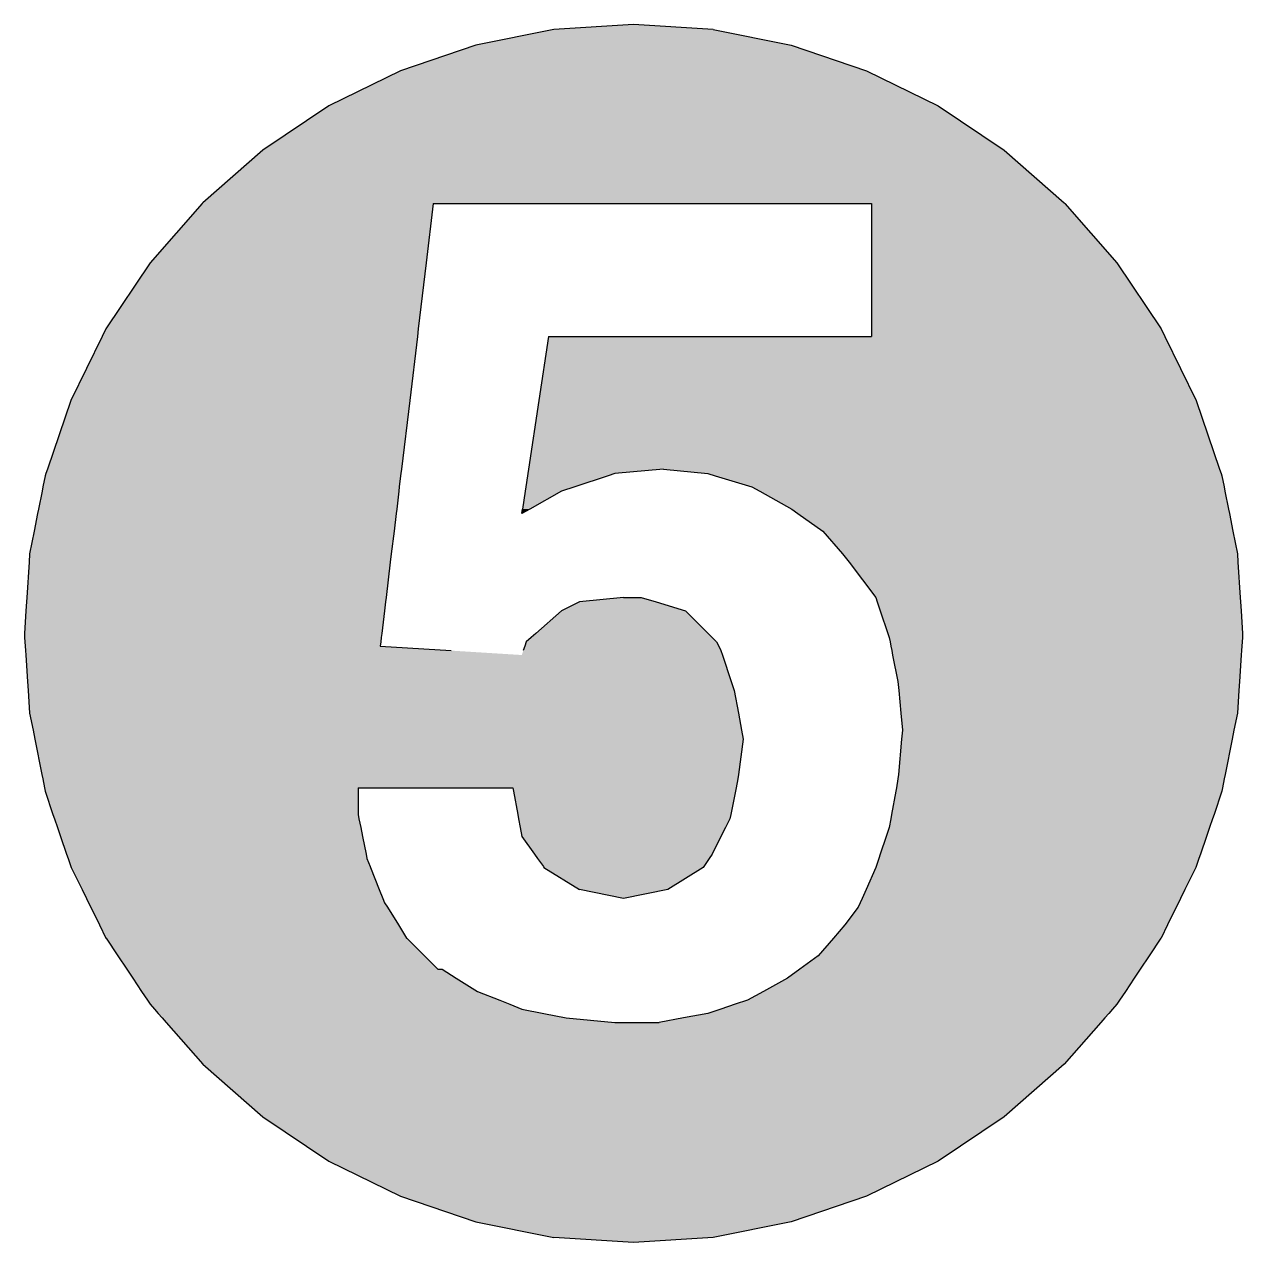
# Model space of a CAD drawing. Extents: x 66955 to 77886, y 5199 to 18578.
# Drawn here: x 67264.8 to 67510.2, y 14677.8 to 14923.3 of the extents above; entities that cross this region are included whole.
import ezdxf

# ---------------------------------------------------------------- set-up
doc = ezdxf.new("R2010")
doc.units = 0
doc.header["$MEASUREMENT"] = 0
doc.layers.add('DLINE', color=1, linetype='CONTINUOUS')

msp = doc.modelspace()

# ---------------------------------------------------------------- linework, layer by layer
at = {"layer": 'DLINE', "linetype": 'CONTINUOUS'}
for p, q in [((67371.456086, 14922.210733), (67355.713485, 14919.079335)), ((67387.472736, 14923.260519), (67371.456086, 14922.210733)), ((67403.489385, 14922.210733), (67387.472736, 14923.260519)), ((67403.489385, 14922.210733), (67419.231986, 14919.079335)), ((67355.713485, 14919.079335), (67340.514295, 14913.919905)), ((67419.231986, 14919.079335), (67434.431177, 14913.919905)), ((67340.514295, 14913.919905), (67326.118576, 14906.820722)), ((67434.431177, 14913.919905), (67448.826895, 14906.820722)), ((67326.118576, 14906.820722), (67312.772644, 14897.903255)), ((67448.826895, 14906.820722), (67462.172828, 14897.903255)), ((67312.772644, 14897.903255), (67300.704851, 14887.320085)), ((67462.172828, 14897.903255), (67474.24062, 14887.320085)), ((67300.5488, 14887.142142), (67290.121681, 14875.252292)), ((67300.704851, 14887.320085), (67300.5488, 14887.142142)), ((67347.146342, 14887.142142), (67345.71956, 14875.252292)), ((67347.146342, 14887.142142), (67435.400739, 14887.142142)), ((67435.400739, 14887.142142), (67435.400739, 14875.252292)), ((67474.24062, 14887.320085), (67474.396672, 14887.142142)), ((67474.396672, 14887.142142), (67484.823791, 14875.252292)), ((67290.121681, 14875.252292), (67281.204214, 14861.906359)), ((67345.71956, 14875.252292), (67344.118047, 14861.906359)), ((67435.400739, 14875.252292), (67435.400739, 14861.906359)), ((67484.823791, 14875.252292), (67493.741257, 14861.906359)), ((67280.460563, 14860.398385), (67274.105031, 14847.510641)), ((67281.204214, 14861.906359), (67280.460563, 14860.398385)), ((67343.93709, 14860.398385), (67342.390562, 14847.510641)), ((67344.118047, 14861.906359), (67343.93709, 14860.398385)), ((67370.324264, 14860.398385), (67368.391103, 14847.510641)), ((67370.324264, 14860.398385), (67435.400739, 14860.398385)), ((67435.400739, 14861.906359), (67435.400739, 14860.398385)), ((67493.741257, 14861.906359), (67494.484908, 14860.398385)), ((67494.484908, 14860.398385), (67500.84044, 14847.510641)), ((67274.105031, 14847.510641), (67269.401549, 14833.654628)), ((67342.390562, 14847.510641), (67340.72784, 14833.654628)), ((67368.391103, 14847.510641), (67366.312701, 14833.654628)), ((67500.84044, 14847.510641), (67505.543922, 14833.654628)), ((67269.401549, 14833.654628), (67269.098939, 14832.76317)), ((67340.72784, 14833.654628), (67340.620865, 14832.76317)), ((67366.312701, 14833.654628), (67366.178982, 14832.76317)), ((67393.502187, 14833.654628), (67383.696143, 14832.76317)), ((67393.502187, 14833.654628), (67402.416773, 14832.76317)), ((67505.543922, 14833.654628), (67505.846532, 14832.76317)), ((67268.945601, 14832.31145), (67268.503487, 14830.088794)), ((67269.098939, 14832.76317), (67268.945601, 14832.31145)), ((67340.566658, 14832.31145), (67340.29994, 14830.088794)), ((67340.620865, 14832.76317), (67340.566658, 14832.31145)), ((67366.111224, 14832.31145), (67365.777825, 14830.088794)), ((67366.178982, 14832.76317), (67366.111224, 14832.31145)), ((67382.340984, 14832.31145), (67375.673016, 14830.088794)), ((67383.696143, 14832.76317), (67382.340984, 14832.31145)), ((67402.416773, 14832.76317), (67403.922504, 14832.31145)), ((67403.922504, 14832.31145), (67411.331358, 14830.088794)), ((67505.846532, 14832.76317), (67505.99987, 14832.31145)), ((67505.99987, 14832.31145), (67506.441984, 14830.088794)), ((67268.326165, 14829.197335), (67267.616877, 14825.631501)), ((67268.503487, 14830.088794), (67268.326165, 14829.197335)), ((67340.192964, 14829.197335), (67339.765065, 14825.631501)), ((67340.29994, 14830.088794), (67340.192964, 14829.197335)), ((67365.644106, 14829.197335), (67365.109232, 14825.631501)), ((67365.777825, 14830.088794), (67365.644106, 14829.197335)), ((67372.99864, 14829.197335), (67366.580138, 14825.631501)), ((67375.673016, 14830.088794), (67372.99864, 14829.197335)), ((67411.331358, 14830.088794), (67412.935983, 14829.197335)), ((67412.935983, 14829.197335), (67419.354485, 14825.631501)), ((67506.441984, 14830.088794), (67506.619306, 14829.197335)), ((67506.619306, 14829.197335), (67507.328595, 14825.631501)), ((67267.616877, 14825.631501), (67267.439555, 14824.740042)), ((67339.765065, 14825.631501), (67339.65809, 14824.740042)), ((67364.975513, 14824.740042), (67365.109232, 14825.631501)), ((67366.580138, 14825.631501), (67364.975513, 14824.740042)), ((67419.354485, 14825.631501), (67420.602527, 14824.740042)), ((67507.328595, 14825.631501), (67507.505917, 14824.740042)), ((67267.439555, 14824.740042), (67266.730266, 14821.174208)), ((67339.65809, 14824.740042), (67339.230189, 14821.174208)), ((67420.602527, 14824.740042), (67425.594695, 14821.174208)), ((67507.505917, 14824.740042), (67508.215205, 14821.174208)), ((67266.730266, 14821.174208), (67265.814203, 14816.56885)), ((67339.230189, 14821.174208), (67338.677546, 14816.56885)), ((67425.594695, 14821.174208), (67429.542145, 14816.56885)), ((67508.215205, 14821.174208), (67509.131268, 14816.56885)), ((67265.814203, 14816.56885), (67265.707049, 14814.933998)), ((67338.677546, 14816.56885), (67338.481364, 14814.933998)), ((67429.542145, 14816.56885), (67430.943447, 14814.933998)), ((67509.131268, 14816.56885), (67509.238422, 14814.933998)), ((67265.707049, 14814.933998), (67265.239615, 14807.80233)), ((67338.481364, 14814.933998), (67337.625564, 14807.80233)), ((67430.943447, 14814.933998), (67436.292198, 14807.80233)), ((67509.238422, 14814.933998), (67509.705856, 14807.80233)), ((67265.181186, 14806.910871), (67265.064327, 14805.127954)), ((67265.239615, 14807.80233), (67265.181186, 14806.910871)), ((67337.518589, 14806.910871), (67337.304639, 14805.127954)), ((67337.625564, 14807.80233), (67337.518589, 14806.910871)), ((67376.564474, 14806.910871), (67372.99864, 14805.127954)), ((67385.47906, 14807.80233), (67376.564474, 14806.910871)), ((67385.47906, 14807.80233), (67389.044894, 14807.80233)), ((67389.044894, 14807.80233), (67392.016422, 14806.910871)), ((67392.016422, 14806.910871), (67397.959479, 14805.127954)), ((67436.292198, 14807.80233), (67436.589351, 14806.910871)), ((67436.589351, 14806.910871), (67437.183656, 14805.127954)), ((67509.705856, 14807.80233), (67509.764285, 14806.910871)), ((67509.764285, 14806.910871), (67509.881144, 14805.127954)), ((67265.064327, 14805.127954), (67264.764416, 14800.5522)), ((67337.304639, 14805.127954), (67336.755548, 14800.5522)), ((67372.99864, 14805.127954), (67367.769207, 14800.5522)), ((67397.959479, 14805.127954), (67402.535234, 14800.5522)), ((67437.183656, 14805.127954), (67438.708908, 14800.5522)), ((67509.881144, 14805.127954), (67510.181055, 14800.5522)), ((67264.764416, 14800.5522), (67264.815081, 14799.779203)), ((67264.815081, 14799.779203), (67264.873511, 14798.887744)), ((67264.873511, 14798.887744), (67264.93194, 14797.996285)), ((67336.555814, 14798.887744), (67336.448838, 14797.996285)), ((67336.662789, 14799.779203), (67336.555814, 14798.887744)), ((67336.755548, 14800.5522), (67336.662789, 14799.779203)), ((67365.866972, 14798.887744), (67365.569819, 14797.996285)), ((67366.885781, 14799.779203), (67365.866972, 14798.887744)), ((67367.769207, 14800.5522), (67366.885781, 14799.779203)), ((67402.535234, 14800.5522), (67403.308231, 14799.779203)), ((67403.308231, 14799.779203), (67404.199689, 14798.887744)), ((67404.199689, 14798.887744), (67404.645419, 14797.996285)), ((67438.708908, 14800.5522), (67438.966574, 14799.779203)), ((67438.966574, 14799.779203), (67439.144865, 14798.887744)), ((67439.144865, 14798.887744), (67439.323157, 14797.996285)), ((67510.07196, 14798.887744), (67510.013531, 14797.996285)), ((67510.13039, 14799.779203), (67510.07196, 14798.887744)), ((67510.181055, 14800.5522), (67510.13039, 14799.779203)), ((67264.93194, 14797.996285), (67264.990369, 14797.104827)), ((67264.990369, 14797.104827), (67265.048798, 14796.213369)), ((67265.048798, 14796.213369), (67265.399374, 14790.864617)), ((67336.448838, 14797.996285), (67350.712176, 14797.104827)), ((67365.569819, 14797.996285), (67365.272666, 14797.104827)), ((67404.645419, 14797.996285), (67405.091148, 14797.104827)), ((67405.091148, 14797.104827), (67405.388301, 14796.213369)), ((67405.388301, 14796.213369), (67407.171218, 14790.864617)), ((67439.323157, 14797.996285), (67439.501449, 14797.104827)), ((67439.501449, 14797.104827), (67439.67974, 14796.213369)), ((67439.67974, 14796.213369), (67440.749491, 14790.864617)), ((67509.896673, 14796.213369), (67509.546097, 14790.864617)), ((67509.955102, 14797.104827), (67509.896673, 14796.213369)), ((67510.013531, 14797.996285), (67509.955102, 14797.104827)), ((67265.399374, 14790.864617), (67265.516233, 14789.0817)), ((67265.516233, 14789.0817), (67265.814203, 14784.535551)), ((67407.171218, 14790.864617), (67407.765524, 14789.0817)), ((67407.765524, 14789.0817), (67408.592096, 14784.535551)), ((67440.749491, 14790.864617), (67440.911574, 14789.0817)), ((67440.911574, 14789.0817), (67441.32486, 14784.535551)), ((67509.429239, 14789.0817), (67509.131268, 14784.535551)), ((67509.546097, 14790.864617), (67509.429239, 14789.0817)), ((67265.814203, 14784.535551), (67266.505817, 14781.058573)), ((67408.592096, 14784.535551), (67409.224274, 14781.058573)), ((67441.32486, 14784.535551), (67441.640949, 14781.058573)), ((67509.131268, 14784.535551), (67508.439654, 14781.058573)), ((67266.505817, 14781.058573), (67266.860461, 14779.275655)), ((67266.860461, 14779.275655), (67268.279039, 14772.143987)), ((67409.548441, 14779.275655), (67408.656983, 14772.143987)), ((67409.224274, 14781.058573), (67409.548441, 14779.275655)), ((67441.478866, 14779.275655), (67440.830532, 14772.143987)), ((67441.640949, 14781.058573), (67441.478866, 14779.275655)), ((67508.08501, 14779.275655), (67506.666433, 14772.143987)), ((67508.439654, 14781.058573), (67508.08501, 14779.275655)), ((67268.279039, 14772.143987), (67268.45636, 14771.252529)), ((67408.656983, 14772.143987), (67408.478691, 14771.252529)), ((67440.830532, 14772.143987), (67440.749491, 14771.252529)), ((67506.666433, 14772.143987), (67506.489111, 14771.252529)), ((67268.45636, 14771.252529), (67268.811005, 14769.469611)), ((67268.811005, 14769.469611), (67268.945601, 14768.79295)), ((67331.991546, 14769.469611), (67331.991546, 14768.79295)), ((67331.991546, 14769.469611), (67363.192596, 14769.469611)), ((67363.192596, 14769.469611), (67363.315625, 14768.79295)), ((67408.122107, 14769.469611), (67407.986775, 14768.79295)), ((67408.478691, 14771.252529), (67408.122107, 14769.469611)), ((67440.425324, 14769.469611), (67440.302295, 14768.79295)), ((67440.749491, 14771.252529), (67440.425324, 14769.469611)), ((67506.134466, 14769.469611), (67505.99987, 14768.79295)), ((67506.489111, 14771.252529), (67506.134466, 14769.469611)), ((67268.945601, 14768.79295), (67270.531562, 14764.12086)), ((67331.991546, 14768.79295), (67331.991546, 14764.12086)), ((67363.315625, 14768.79295), (67364.165096, 14764.12086)), ((67407.986775, 14768.79295), (67407.052357, 14764.12086)), ((67440.302295, 14768.79295), (67439.452824, 14764.12086)), ((67505.99987, 14768.79295), (67504.413909, 14764.12086)), ((67270.531562, 14764.12086), (67270.834171, 14763.229401)), ((67270.834171, 14763.229401), (67271.43939, 14761.446484)), ((67331.991546, 14764.12086), (67332.169838, 14763.229401)), ((67332.169838, 14763.229401), (67332.526421, 14761.446484)), ((67364.165096, 14764.12086), (67364.327179, 14763.229401)), ((67364.327179, 14763.229401), (67364.651346, 14761.446484)), ((67406.874065, 14763.229401), (67405.982607, 14761.446484)), ((67407.052357, 14764.12086), (67406.874065, 14763.229401)), ((67439.29074, 14763.229401), (67438.966574, 14761.446484)), ((67439.452824, 14764.12086), (67439.29074, 14763.229401)), ((67504.1113, 14763.229401), (67503.506081, 14761.446484)), ((67504.413909, 14764.12086), (67504.1113, 14763.229401)), ((67271.43939, 14761.446484), (67272.044609, 14759.663567)), ((67272.044609, 14759.663567), (67273.255047, 14756.097733)), ((67332.526421, 14761.446484), (67332.883004, 14759.663567)), ((67332.883004, 14759.663567), (67333.596171, 14756.097733)), ((67364.651346, 14761.446484), (67364.975513, 14759.663567)), ((67364.975513, 14759.663567), (67367.522537, 14756.097733)), ((67405.091148, 14759.663567), (67403.308231, 14756.097733)), ((67405.982607, 14761.446484), (67405.091148, 14759.663567)), ((67438.372268, 14759.663567), (67437.183656, 14756.097733)), ((67438.966574, 14761.446484), (67438.372268, 14759.663567)), ((67502.900862, 14759.663567), (67501.690425, 14756.097733)), ((67503.506081, 14761.446484), (67502.900862, 14759.663567)), ((67273.255047, 14756.097733), (67273.557656, 14755.206274)), ((67273.557656, 14755.206274), (67274.105031, 14753.593759)), ((67333.596171, 14756.097733), (67333.774463, 14755.206274)), ((67333.774463, 14755.206274), (67334.419469, 14753.593759)), ((67367.522537, 14756.097733), (67368.159293, 14755.206274)), ((67368.159293, 14755.206274), (67369.31109, 14753.593759)), ((67402.713926, 14755.206274), (67401.638915, 14753.593759)), ((67403.308231, 14756.097733), (67402.713926, 14755.206274)), ((67436.886504, 14755.206274), (67436.348999, 14753.593759)), ((67437.183656, 14756.097733), (67436.886504, 14755.206274)), ((67501.387815, 14755.206274), (67500.84044, 14753.593759)), ((67501.690425, 14756.097733), (67501.387815, 14755.206274)), ((67274.105031, 14753.593759), (67274.189064, 14753.423357)), ((67274.189064, 14753.423357), (67276.387158, 14748.966064)), ((67334.419469, 14753.593759), (67334.48763, 14753.423357)), ((67334.48763, 14753.423357), (67336.270547, 14748.966064)), ((67369.31109, 14753.593759), (67369.432806, 14753.423357)), ((67369.432806, 14753.423357), (67376.564474, 14748.966064)), ((67401.525314, 14753.423357), (67394.393645, 14748.966064)), ((67401.638915, 14753.593759), (67401.525314, 14753.423357)), ((67436.292198, 14753.423357), (67434.311179, 14748.966064)), ((67436.348999, 14753.593759), (67436.292198, 14753.423357)), ((67500.756407, 14753.423357), (67498.558314, 14748.966064)), ((67500.84044, 14753.593759), (67500.756407, 14753.423357)), ((67276.387158, 14748.966064), (67277.266395, 14747.183147)), ((67277.266395, 14747.183147), (67277.706014, 14746.291689)), ((67336.270547, 14748.966064), (67336.983714, 14747.183147)), ((67336.983714, 14747.183147), (67337.340297, 14746.291689)), ((67385.47906, 14747.183147), (67376.564474, 14748.966064)), ((67394.393645, 14748.966064), (67385.47906, 14747.183147)), ((67433.518771, 14747.183147), (67433.122568, 14746.291689)), ((67434.311179, 14748.966064), (67433.518771, 14747.183147)), ((67497.679076, 14747.183147), (67497.239457, 14746.291689)), ((67498.558314, 14748.966064), (67497.679076, 14747.183147)), ((67277.706014, 14746.291689), (67278.145632, 14745.40023)), ((67278.145632, 14745.40023), (67279.904108, 14741.834396)), ((67337.340297, 14746.291689), (67337.897459, 14745.40023)), ((67337.897459, 14745.40023), (67340.126105, 14741.834396)), ((67432.726364, 14745.40023), (67430.051988, 14741.834396)), ((67433.122568, 14746.291689), (67432.726364, 14745.40023)), ((67496.799839, 14745.40023), (67495.041364, 14741.834396)), ((67497.239457, 14746.291689), (67496.799839, 14745.40023)), ((67279.904108, 14741.834396), (67281.204214, 14739.19804)), ((67340.126105, 14741.834396), (67341.773828, 14739.19804)), ((67430.051988, 14741.834396), (67427.792255, 14739.19804)), ((67495.041364, 14741.834396), (67493.741257, 14739.19804)), ((67281.204214, 14739.19804), (67281.229619, 14739.16002)), ((67281.229619, 14739.16002), (67283.612232, 14735.594186)), ((67341.773828, 14739.19804), (67341.79759, 14739.16002)), ((67341.79759, 14739.16002), (67345.363424, 14735.594186)), ((67427.759666, 14739.16002), (67424.703237, 14735.594186)), ((67427.792255, 14739.19804), (67427.759666, 14739.16002)), ((67493.715853, 14739.16002), (67491.333239, 14735.594186)), ((67493.741257, 14739.19804), (67493.715853, 14739.16002)), ((67283.612232, 14735.594186), (67285.399193, 14732.91981)), ((67345.363424, 14735.594186), (67348.0378, 14732.91981)), ((67424.703237, 14735.594186), (67420.959111, 14732.91981)), ((67491.333239, 14735.594186), (67489.546278, 14732.91981)), ((67285.399193, 14732.91981), (67286.5905, 14731.136893)), ((67348.0378, 14732.91981), (67348.929258, 14732.91981)), ((67348.929258, 14732.91981), (67351.781926, 14731.136893)), ((67420.959111, 14732.91981), (67418.463027, 14731.136893)), ((67489.546278, 14732.91981), (67488.354971, 14731.136893)), ((67286.5905, 14731.136893), (67288.377461, 14728.462518)), ((67351.781926, 14731.136893), (67356.060927, 14728.462518)), ((67418.463027, 14731.136893), (67413.649151, 14728.462518)), ((67488.354971, 14731.136893), (67486.56801, 14728.462518)), ((67288.377461, 14728.462518), (67289.568768, 14726.6796)), ((67356.060927, 14728.462518), (67360.51822, 14726.6796)), ((67413.649151, 14728.462518), (67410.439899, 14726.6796)), ((67486.56801, 14728.462518), (67485.376703, 14726.6796)), ((67289.568768, 14726.6796), (67290.121681, 14725.852108)), ((67290.121681, 14725.852108), (67290.959566, 14724.896683)), ((67360.51822, 14726.6796), (67362.58695, 14725.852108)), ((67362.58695, 14725.852108), (67364.975513, 14724.896683)), ((67407.957424, 14725.852108), (67405.091148, 14724.896683)), ((67410.439899, 14726.6796), (67407.957424, 14725.852108)), ((67484.823791, 14725.852108), (67483.985905, 14724.896683)), ((67485.376703, 14726.6796), (67484.823791, 14725.852108)), ((67290.959566, 14724.896683), (67291.741354, 14724.005224)), ((67291.741354, 14724.005224), (67292.523143, 14723.113766)), ((67292.523143, 14723.113766), (67293.304931, 14722.222308)), ((67364.975513, 14724.896683), (67369.432806, 14724.005224)), ((67369.432806, 14724.005224), (67373.890098, 14723.113766)), ((67373.890098, 14723.113766), (67383.696143, 14722.222308)), ((67397.51375, 14723.113766), (67392.610728, 14722.222308)), ((67402.416773, 14724.005224), (67397.51375, 14723.113766)), ((67405.091148, 14724.896683), (67402.416773, 14724.005224)), ((67482.422328, 14723.113766), (67481.64054, 14722.222308)), ((67483.204117, 14724.005224), (67482.422328, 14723.113766)), ((67483.985905, 14724.896683), (67483.204117, 14724.005224)), ((67293.304931, 14722.222308), (67300.704851, 14713.784316)), ((67383.696143, 14722.222308), (67392.610728, 14722.222308)), ((67481.64054, 14722.222308), (67474.24062, 14713.784316)), ((67300.704851, 14713.784316), (67312.772644, 14703.201145)), ((67474.24062, 14713.784316), (67462.172828, 14703.201145)), ((67312.772644, 14703.201145), (67326.118576, 14694.283678)), ((67462.172828, 14703.201145), (67448.826895, 14694.283678)), ((67326.118576, 14694.283678), (67340.514295, 14687.184496)), ((67448.826895, 14694.283678), (67434.431177, 14687.184496)), ((67340.514295, 14687.184496), (67355.713485, 14682.025065)), ((67434.431177, 14687.184496), (67419.231986, 14682.025065)), ((67355.713485, 14682.025065), (67371.456086, 14678.893668)), ((67419.231986, 14682.025065), (67403.489385, 14678.893668)), ((67387.472736, 14677.843881), (67371.456086, 14678.893668)), ((67403.489385, 14678.893668), (67387.472736, 14677.843881))]:
    msp.add_line(p, q, dxfattribs=at)
for points in [[(67371.456086, 14922.210733), (67355.713485, 14919.079335), (67419.231986, 14919.079335)], [(67387.472736, 14923.260519), (67371.456086, 14922.210733), (67403.489385, 14922.210733)], [(67355.713485, 14919.079335), (67340.514295, 14913.919905), (67434.431177, 14913.919905)], [(67340.514295, 14913.919905), (67326.118576, 14906.820722), (67448.826895, 14906.820722)], [(67326.118576, 14906.820722), (67312.772644, 14897.903255), (67462.172828, 14897.903255)], [(67312.772644, 14897.903255), (67300.704851, 14887.320085), (67474.24062, 14887.320085)], [(67300.5488, 14887.142142), (67290.121681, 14875.252292), (67345.71956, 14875.252292)], [(67300.704851, 14887.320085), (67300.5488, 14887.142142), (67474.396672, 14887.142142)], [(67347.146342, 14887.142142), (67347.146342, 14887.142142), (67435.400739, 14887.142142)], [(67435.400739, 14887.142142), (67435.400739, 14875.252292), (67484.823791, 14875.252292)], [(67290.121681, 14875.252292), (67281.204214, 14861.906359), (67344.118047, 14861.906359)], [(67435.400739, 14875.252292), (67435.400739, 14861.906359), (67493.741257, 14861.906359)], [(67280.460563, 14860.398385), (67274.105031, 14847.510641), (67342.390562, 14847.510641)], [(67281.204214, 14861.906359), (67280.460563, 14860.398385), (67343.93709, 14860.398385)], [(67370.324264, 14860.398385), (67368.391103, 14847.510641), (67500.84044, 14847.510641)], [(67370.324264, 14860.398385), (67370.324264, 14860.398385), (67435.400739, 14860.398385)], [(67435.400739, 14861.906359), (67435.400739, 14860.398385), (67494.484908, 14860.398385)], [(67274.105031, 14847.510641), (67269.401549, 14833.654628), (67340.72784, 14833.654628)], [(67368.391103, 14847.510641), (67366.312701, 14833.654628), (67505.543922, 14833.654628)], [(67269.401549, 14833.654628), (67269.098939, 14832.76317), (67340.620865, 14832.76317)], [(67366.312701, 14833.654628), (67366.178982, 14832.76317), (67383.696143, 14832.76317)], [(67393.502187, 14833.654628), (67402.416773, 14832.76317), (67505.846532, 14832.76317)], [(67268.945601, 14832.31145), (67268.503487, 14830.088794), (67340.29994, 14830.088794)], [(67269.098939, 14832.76317), (67268.945601, 14832.31145), (67340.566658, 14832.31145)], [(67366.111224, 14832.31145), (67365.777825, 14830.088794), (67375.673016, 14830.088794)], [(67366.178982, 14832.76317), (67366.111224, 14832.31145), (67382.340984, 14832.31145)], [(67402.416773, 14832.76317), (67403.922504, 14832.31145), (67505.99987, 14832.31145)], [(67403.922504, 14832.31145), (67411.331358, 14830.088794), (67506.441984, 14830.088794)], [(67268.326165, 14829.197335), (67267.616877, 14825.631501), (67339.765065, 14825.631501)], [(67268.503487, 14830.088794), (67268.326165, 14829.197335), (67340.192964, 14829.197335)], [(67365.644106, 14829.197335), (67365.109232, 14825.631501), (67366.580138, 14825.631501)], [(67365.777825, 14830.088794), (67365.644106, 14829.197335), (67372.99864, 14829.197335)], [(67411.331358, 14830.088794), (67412.935983, 14829.197335), (67506.619306, 14829.197335)], [(67412.935983, 14829.197335), (67419.354485, 14825.631501), (67507.328595, 14825.631501)], [(67267.616877, 14825.631501), (67267.439555, 14824.740042), (67339.65809, 14824.740042)], [(67419.354485, 14825.631501), (67420.602527, 14824.740042), (67507.505917, 14824.740042)], [(67267.439555, 14824.740042), (67266.730266, 14821.174208), (67339.230189, 14821.174208)], [(67420.602527, 14824.740042), (67425.594695, 14821.174208), (67508.215205, 14821.174208)], [(67266.730266, 14821.174208), (67265.814203, 14816.56885), (67338.677546, 14816.56885)], [(67425.594695, 14821.174208), (67429.542145, 14816.56885), (67509.131268, 14816.56885)], [(67265.814203, 14816.56885), (67265.707049, 14814.933998), (67338.481364, 14814.933998)], [(67429.542145, 14816.56885), (67430.943447, 14814.933998), (67509.238422, 14814.933998)], [(67265.707049, 14814.933998), (67265.239615, 14807.80233), (67337.625564, 14807.80233)], [(67430.943447, 14814.933998), (67436.292198, 14807.80233), (67509.705856, 14807.80233)], [(67265.181186, 14806.910871), (67265.064327, 14805.127954), (67337.304639, 14805.127954)], [(67265.239615, 14807.80233), (67265.181186, 14806.910871), (67337.518589, 14806.910871)], [(67376.564474, 14806.910871), (67372.99864, 14805.127954), (67397.959479, 14805.127954)], [(67385.47906, 14807.80233), (67376.564474, 14806.910871), (67392.016422, 14806.910871)], [(67385.47906, 14807.80233), (67385.47906, 14807.80233), (67389.044894, 14807.80233)], [(67436.292198, 14807.80233), (67436.589351, 14806.910871), (67509.764285, 14806.910871)], [(67436.589351, 14806.910871), (67437.183656, 14805.127954), (67509.881144, 14805.127954)], [(67265.064327, 14805.127954), (67264.764416, 14800.5522), (67336.755548, 14800.5522)], [(67372.99864, 14805.127954), (67367.769207, 14800.5522), (67402.535234, 14800.5522)], [(67437.183656, 14805.127954), (67438.708908, 14800.5522), (67510.181055, 14800.5522)], [(67264.764416, 14800.5522), (67264.815081, 14799.779203), (67336.662789, 14799.779203)], [(67264.815081, 14799.779203), (67264.873511, 14798.887744), (67336.555814, 14798.887744)], [(67264.873511, 14798.887744), (67264.93194, 14797.996285), (67336.448838, 14797.996285)], [(67365.866972, 14798.887744), (67365.569819, 14797.996285), (67404.645419, 14797.996285)], [(67366.885781, 14799.779203), (67365.866972, 14798.887744), (67404.199689, 14798.887744)], [(67367.769207, 14800.5522), (67366.885781, 14799.779203), (67403.308231, 14799.779203)], [(67438.708908, 14800.5522), (67438.966574, 14799.779203), (67510.13039, 14799.779203)], [(67438.966574, 14799.779203), (67439.144865, 14798.887744), (67510.07196, 14798.887744)], [(67439.144865, 14798.887744), (67439.323157, 14797.996285), (67510.013531, 14797.996285)], [(67264.93194, 14797.996285), (67264.990369, 14797.104827), (67350.712176, 14797.104827)], [(67264.990369, 14797.104827), (67265.048798, 14796.213369), (67364.975513, 14796.213369)], [(67265.048798, 14796.213369), (67265.399374, 14790.864617), (67407.171218, 14790.864617)], [(67365.272666, 14797.104827), (67364.975513, 14796.213369), (67405.388301, 14796.213369)], [(67365.569819, 14797.996285), (67365.272666, 14797.104827), (67405.091148, 14797.104827)], [(67439.323157, 14797.996285), (67439.501449, 14797.104827), (67509.955102, 14797.104827)], [(67439.501449, 14797.104827), (67439.67974, 14796.213369), (67509.896673, 14796.213369)], [(67439.67974, 14796.213369), (67440.749491, 14790.864617), (67509.546097, 14790.864617)], [(67265.399374, 14790.864617), (67265.516233, 14789.0817), (67407.765524, 14789.0817)], [(67265.516233, 14789.0817), (67265.814203, 14784.535551), (67408.592096, 14784.535551)], [(67440.749491, 14790.864617), (67440.911574, 14789.0817), (67509.429239, 14789.0817)], [(67440.911574, 14789.0817), (67441.32486, 14784.535551), (67509.131268, 14784.535551)], [(67265.814203, 14784.535551), (67266.505817, 14781.058573), (67409.224274, 14781.058573)], [(67441.32486, 14784.535551), (67441.640949, 14781.058573), (67508.439654, 14781.058573)], [(67266.505817, 14781.058573), (67266.860461, 14779.275655), (67409.548441, 14779.275655)], [(67266.860461, 14779.275655), (67268.279039, 14772.143987), (67408.656983, 14772.143987)], [(67441.478866, 14779.275655), (67440.830532, 14772.143987), (67506.666433, 14772.143987)], [(67441.640949, 14781.058573), (67441.478866, 14779.275655), (67508.08501, 14779.275655)], [(67268.279039, 14772.143987), (67268.45636, 14771.252529), (67408.478691, 14771.252529)], [(67440.830532, 14772.143987), (67440.749491, 14771.252529), (67506.489111, 14771.252529)], [(67268.45636, 14771.252529), (67268.811005, 14769.469611), (67408.122107, 14769.469611)], [(67268.811005, 14769.469611), (67268.945601, 14768.79295), (67331.991546, 14768.79295)], [(67331.991546, 14769.469611), (67331.991546, 14769.469611), (67363.192596, 14769.469611)], [(67363.192596, 14769.469611), (67363.315625, 14768.79295), (67407.986775, 14768.79295)], [(67440.425324, 14769.469611), (67440.302295, 14768.79295), (67505.99987, 14768.79295)], [(67440.749491, 14771.252529), (67440.425324, 14769.469611), (67506.134466, 14769.469611)], [(67268.945601, 14768.79295), (67270.531562, 14764.12086), (67331.991546, 14764.12086)], [(67363.315625, 14768.79295), (67364.165096, 14764.12086), (67407.052357, 14764.12086)], [(67440.302295, 14768.79295), (67439.452824, 14764.12086), (67504.413909, 14764.12086)], [(67270.531562, 14764.12086), (67270.834171, 14763.229401), (67332.169838, 14763.229401)], [(67270.834171, 14763.229401), (67271.43939, 14761.446484), (67332.526421, 14761.446484)], [(67364.165096, 14764.12086), (67364.327179, 14763.229401), (67406.874065, 14763.229401)], [(67364.327179, 14763.229401), (67364.651346, 14761.446484), (67405.982607, 14761.446484)], [(67439.29074, 14763.229401), (67438.966574, 14761.446484), (67503.506081, 14761.446484)], [(67439.452824, 14764.12086), (67439.29074, 14763.229401), (67504.1113, 14763.229401)], [(67271.43939, 14761.446484), (67272.044609, 14759.663567), (67332.883004, 14759.663567)], [(67272.044609, 14759.663567), (67273.255047, 14756.097733), (67333.596171, 14756.097733)], [(67364.651346, 14761.446484), (67364.975513, 14759.663567), (67405.091148, 14759.663567)], [(67364.975513, 14759.663567), (67367.522537, 14756.097733), (67403.308231, 14756.097733)], [(67438.372268, 14759.663567), (67437.183656, 14756.097733), (67501.690425, 14756.097733)], [(67438.966574, 14761.446484), (67438.372268, 14759.663567), (67502.900862, 14759.663567)], [(67273.255047, 14756.097733), (67273.557656, 14755.206274), (67333.774463, 14755.206274)], [(67273.557656, 14755.206274), (67274.105031, 14753.593759), (67334.419469, 14753.593759)], [(67367.522537, 14756.097733), (67368.159293, 14755.206274), (67402.713926, 14755.206274)], [(67368.159293, 14755.206274), (67369.31109, 14753.593759), (67401.638915, 14753.593759)], [(67436.886504, 14755.206274), (67436.348999, 14753.593759), (67500.84044, 14753.593759)], [(67437.183656, 14756.097733), (67436.886504, 14755.206274), (67501.387815, 14755.206274)], [(67274.105031, 14753.593759), (67274.189064, 14753.423357), (67334.48763, 14753.423357)], [(67274.189064, 14753.423357), (67276.387158, 14748.966064), (67336.270547, 14748.966064)], [(67369.31109, 14753.593759), (67369.432806, 14753.423357), (67401.525314, 14753.423357)], [(67369.432806, 14753.423357), (67376.564474, 14748.966064), (67394.393645, 14748.966064)], [(67436.292198, 14753.423357), (67434.311179, 14748.966064), (67498.558314, 14748.966064)], [(67436.348999, 14753.593759), (67436.292198, 14753.423357), (67500.756407, 14753.423357)], [(67276.387158, 14748.966064), (67277.266395, 14747.183147), (67336.983714, 14747.183147)], [(67277.266395, 14747.183147), (67277.706014, 14746.291689), (67337.340297, 14746.291689)], [(67433.518771, 14747.183147), (67433.122568, 14746.291689), (67497.239457, 14746.291689)], [(67434.311179, 14748.966064), (67433.518771, 14747.183147), (67497.679076, 14747.183147)], [(67277.706014, 14746.291689), (67278.145632, 14745.40023), (67337.897459, 14745.40023)], [(67278.145632, 14745.40023), (67279.904108, 14741.834396), (67340.126105, 14741.834396)], [(67432.726364, 14745.40023), (67430.051988, 14741.834396), (67495.041364, 14741.834396)], [(67433.122568, 14746.291689), (67432.726364, 14745.40023), (67496.799839, 14745.40023)], [(67279.904108, 14741.834396), (67281.204214, 14739.19804), (67341.773828, 14739.19804)], [(67430.051988, 14741.834396), (67427.792255, 14739.19804), (67493.741257, 14739.19804)], [(67281.204214, 14739.19804), (67281.229619, 14739.16002), (67341.79759, 14739.16002)], [(67281.229619, 14739.16002), (67283.612232, 14735.594186), (67345.363424, 14735.594186)], [(67427.759666, 14739.16002), (67424.703237, 14735.594186), (67491.333239, 14735.594186)], [(67427.792255, 14739.19804), (67427.759666, 14739.16002), (67493.715853, 14739.16002)], [(67283.612232, 14735.594186), (67285.399193, 14732.91981), (67348.0378, 14732.91981)], [(67424.703237, 14735.594186), (67420.959111, 14732.91981), (67489.546278, 14732.91981)], [(67285.399193, 14732.91981), (67286.5905, 14731.136893), (67351.781926, 14731.136893)], [(67348.0378, 14732.91981), (67348.0378, 14732.91981), (67348.929258, 14732.91981)], [(67420.959111, 14732.91981), (67418.463027, 14731.136893), (67488.354971, 14731.136893)], [(67286.5905, 14731.136893), (67288.377461, 14728.462518), (67356.060927, 14728.462518)], [(67418.463027, 14731.136893), (67413.649151, 14728.462518), (67486.56801, 14728.462518)], [(67288.377461, 14728.462518), (67289.568768, 14726.6796), (67360.51822, 14726.6796)], [(67413.649151, 14728.462518), (67410.439899, 14726.6796), (67485.376703, 14726.6796)], [(67289.568768, 14726.6796), (67290.121681, 14725.852108), (67362.58695, 14725.852108)], [(67290.121681, 14725.852108), (67290.959566, 14724.896683), (67364.975513, 14724.896683)], [(67407.957424, 14725.852108), (67405.091148, 14724.896683), (67483.985905, 14724.896683)], [(67410.439899, 14726.6796), (67407.957424, 14725.852108), (67484.823791, 14725.852108)], [(67290.959566, 14724.896683), (67291.741354, 14724.005224), (67369.432806, 14724.005224)], [(67291.741354, 14724.005224), (67292.523143, 14723.113766), (67373.890098, 14723.113766)], [(67292.523143, 14723.113766), (67293.304931, 14722.222308), (67383.696143, 14722.222308)], [(67397.51375, 14723.113766), (67392.610728, 14722.222308), (67481.64054, 14722.222308)], [(67402.416773, 14724.005224), (67397.51375, 14723.113766), (67482.422328, 14723.113766)], [(67405.091148, 14724.896683), (67402.416773, 14724.005224), (67483.204117, 14724.005224)], [(67293.304931, 14722.222308), (67300.704851, 14713.784316), (67474.24062, 14713.784316)], [(67383.696143, 14722.222308), (67383.696143, 14722.222308), (67392.610728, 14722.222308)], [(67300.704851, 14713.784316), (67312.772644, 14703.201145), (67462.172828, 14703.201145)], [(67312.772644, 14703.201145), (67326.118576, 14694.283678), (67448.826895, 14694.283678)], [(67326.118576, 14694.283678), (67340.514295, 14687.184496), (67434.431177, 14687.184496)], [(67340.514295, 14687.184496), (67355.713485, 14682.025065), (67419.231986, 14682.025065)], [(67355.713485, 14682.025065), (67371.456086, 14678.893668), (67403.489385, 14678.893668)]]:
    msp.add_solid(points, dxfattribs=at)
at = {"layer": 'DLINE', "linetype": 'CONTINUOUS', "extrusion": (0, 0, -1)}
for points in [[(-67371.456086, 14922.210733), (-67403.489385, 14922.210733), (-67419.231986, 14919.079335)], [(-67355.713485, 14919.079335), (-67419.231986, 14919.079335), (-67434.431177, 14913.919905)], [(-67340.514295, 14913.919905), (-67434.431177, 14913.919905), (-67448.826895, 14906.820722)], [(-67326.118576, 14906.820722), (-67448.826895, 14906.820722), (-67462.172828, 14897.903255)], [(-67312.772644, 14897.903255), (-67462.172828, 14897.903255), (-67474.24062, 14887.320085)], [(-67300.5488, 14887.142142), (-67347.146342, 14887.142142), (-67345.71956, 14875.252292)], [(-67300.704851, 14887.320085), (-67474.24062, 14887.320085), (-67474.396672, 14887.142142)], [(-67435.400739, 14887.142142), (-67474.396672, 14887.142142), (-67484.823791, 14875.252292)], [(-67290.121681, 14875.252292), (-67345.71956, 14875.252292), (-67344.118047, 14861.906359)], [(-67435.400739, 14875.252292), (-67484.823791, 14875.252292), (-67493.741257, 14861.906359)], [(-67280.460563, 14860.398385), (-67343.93709, 14860.398385), (-67342.390562, 14847.510641)], [(-67281.204214, 14861.906359), (-67344.118047, 14861.906359), (-67343.93709, 14860.398385)], [(-67370.324264, 14860.398385), (-67494.484908, 14860.398385), (-67500.84044, 14847.510641)], [(-67435.400739, 14861.906359), (-67493.741257, 14861.906359), (-67494.484908, 14860.398385)], [(-67274.105031, 14847.510641), (-67342.390562, 14847.510641), (-67340.72784, 14833.654628)], [(-67368.391103, 14847.510641), (-67500.84044, 14847.510641), (-67505.543922, 14833.654628)], [(-67269.401549, 14833.654628), (-67340.72784, 14833.654628), (-67340.620865, 14832.76317)], [(-67366.312701, 14833.654628), (-67393.502187, 14833.654628), (-67383.696143, 14832.76317)], [(-67393.502187, 14833.654628), (-67505.543922, 14833.654628), (-67505.846532, 14832.76317)], [(-67268.945601, 14832.31145), (-67340.566658, 14832.31145), (-67340.29994, 14830.088794)], [(-67269.098939, 14832.76317), (-67340.620865, 14832.76317), (-67340.566658, 14832.31145)], [(-67366.111224, 14832.31145), (-67382.340984, 14832.31145), (-67375.673016, 14830.088794)], [(-67366.178982, 14832.76317), (-67383.696143, 14832.76317), (-67382.340984, 14832.31145)], [(-67402.416773, 14832.76317), (-67505.846532, 14832.76317), (-67505.99987, 14832.31145)], [(-67403.922504, 14832.31145), (-67505.99987, 14832.31145), (-67506.441984, 14830.088794)], [(-67268.326165, 14829.197335), (-67340.192964, 14829.197335), (-67339.765065, 14825.631501)], [(-67268.503487, 14830.088794), (-67340.29994, 14830.088794), (-67340.192964, 14829.197335)], [(-67365.644106, 14829.197335), (-67372.99864, 14829.197335), (-67366.580138, 14825.631501)], [(-67365.777825, 14830.088794), (-67375.673016, 14830.088794), (-67372.99864, 14829.197335)], [(-67411.331358, 14830.088794), (-67506.441984, 14830.088794), (-67506.619306, 14829.197335)], [(-67412.935983, 14829.197335), (-67506.619306, 14829.197335), (-67507.328595, 14825.631501)], [(-67267.616877, 14825.631501), (-67339.765065, 14825.631501), (-67339.65809, 14824.740042)], [(-67365.109232, 14825.631501), (-67366.580138, 14825.631501), (-67364.975513, 14824.740042)], [(-67419.354485, 14825.631501), (-67507.328595, 14825.631501), (-67507.505917, 14824.740042)], [(-67267.439555, 14824.740042), (-67339.65809, 14824.740042), (-67339.230189, 14821.174208)], [(-67420.602527, 14824.740042), (-67507.505917, 14824.740042), (-67508.215205, 14821.174208)], [(-67266.730266, 14821.174208), (-67339.230189, 14821.174208), (-67338.677546, 14816.56885)], [(-67425.594695, 14821.174208), (-67508.215205, 14821.174208), (-67509.131268, 14816.56885)], [(-67265.814203, 14816.56885), (-67338.677546, 14816.56885), (-67338.481364, 14814.933998)], [(-67429.542145, 14816.56885), (-67509.131268, 14816.56885), (-67509.238422, 14814.933998)], [(-67265.707049, 14814.933998), (-67338.481364, 14814.933998), (-67337.625564, 14807.80233)], [(-67430.943447, 14814.933998), (-67509.238422, 14814.933998), (-67509.705856, 14807.80233)], [(-67265.181186, 14806.910871), (-67337.518589, 14806.910871), (-67337.304639, 14805.127954)], [(-67265.239615, 14807.80233), (-67337.625564, 14807.80233), (-67337.518589, 14806.910871)], [(-67376.564474, 14806.910871), (-67392.016422, 14806.910871), (-67397.959479, 14805.127954)], [(-67385.47906, 14807.80233), (-67389.044894, 14807.80233), (-67392.016422, 14806.910871)], [(-67436.292198, 14807.80233), (-67509.705856, 14807.80233), (-67509.764285, 14806.910871)], [(-67436.589351, 14806.910871), (-67509.764285, 14806.910871), (-67509.881144, 14805.127954)], [(-67265.064327, 14805.127954), (-67337.304639, 14805.127954), (-67336.755548, 14800.5522)], [(-67372.99864, 14805.127954), (-67397.959479, 14805.127954), (-67402.535234, 14800.5522)], [(-67437.183656, 14805.127954), (-67509.881144, 14805.127954), (-67510.181055, 14800.5522)], [(-67264.764416, 14800.5522), (-67336.755548, 14800.5522), (-67336.662789, 14799.779203)], [(-67264.815081, 14799.779203), (-67336.662789, 14799.779203), (-67336.555814, 14798.887744)], [(-67264.873511, 14798.887744), (-67336.555814, 14798.887744), (-67336.448838, 14797.996285)], [(-67365.866972, 14798.887744), (-67404.199689, 14798.887744), (-67404.645419, 14797.996285)], [(-67366.885781, 14799.779203), (-67403.308231, 14799.779203), (-67404.199689, 14798.887744)], [(-67367.769207, 14800.5522), (-67402.535234, 14800.5522), (-67403.308231, 14799.779203)], [(-67438.708908, 14800.5522), (-67510.181055, 14800.5522), (-67510.13039, 14799.779203)], [(-67438.966574, 14799.779203), (-67510.13039, 14799.779203), (-67510.07196, 14798.887744)], [(-67439.144865, 14798.887744), (-67510.07196, 14798.887744), (-67510.013531, 14797.996285)], [(-67264.93194, 14797.996285), (-67336.448838, 14797.996285), (-67350.712176, 14797.104827)], [(-67264.990369, 14797.104827), (-67350.712176, 14797.104827), (-67364.975513, 14796.213369)], [(-67265.048798, 14796.213369), (-67405.388301, 14796.213369), (-67407.171218, 14790.864617)], [(-67365.272666, 14797.104827), (-67405.091148, 14797.104827), (-67405.388301, 14796.213369)], [(-67365.569819, 14797.996285), (-67404.645419, 14797.996285), (-67405.091148, 14797.104827)], [(-67439.323157, 14797.996285), (-67510.013531, 14797.996285), (-67509.955102, 14797.104827)], [(-67439.501449, 14797.104827), (-67509.955102, 14797.104827), (-67509.896673, 14796.213369)], [(-67439.67974, 14796.213369), (-67509.896673, 14796.213369), (-67509.546097, 14790.864617)], [(-67265.399374, 14790.864617), (-67407.171218, 14790.864617), (-67407.765524, 14789.0817)], [(-67265.516233, 14789.0817), (-67407.765524, 14789.0817), (-67408.592096, 14784.535551)], [(-67440.749491, 14790.864617), (-67509.546097, 14790.864617), (-67509.429239, 14789.0817)], [(-67440.911574, 14789.0817), (-67509.429239, 14789.0817), (-67509.131268, 14784.535551)], [(-67265.814203, 14784.535551), (-67408.592096, 14784.535551), (-67409.224274, 14781.058573)], [(-67441.32486, 14784.535551), (-67509.131268, 14784.535551), (-67508.439654, 14781.058573)], [(-67266.505817, 14781.058573), (-67409.224274, 14781.058573), (-67409.548441, 14779.275655)], [(-67266.860461, 14779.275655), (-67409.548441, 14779.275655), (-67408.656983, 14772.143987)], [(-67441.478866, 14779.275655), (-67508.08501, 14779.275655), (-67506.666433, 14772.143987)], [(-67441.640949, 14781.058573), (-67508.439654, 14781.058573), (-67508.08501, 14779.275655)], [(-67268.279039, 14772.143987), (-67408.656983, 14772.143987), (-67408.478691, 14771.252529)], [(-67440.830532, 14772.143987), (-67506.666433, 14772.143987), (-67506.489111, 14771.252529)], [(-67268.45636, 14771.252529), (-67408.478691, 14771.252529), (-67408.122107, 14769.469611)], [(-67268.811005, 14769.469611), (-67331.991546, 14769.469611), (-67331.991546, 14768.79295)], [(-67363.192596, 14769.469611), (-67408.122107, 14769.469611), (-67407.986775, 14768.79295)], [(-67440.425324, 14769.469611), (-67506.134466, 14769.469611), (-67505.99987, 14768.79295)], [(-67440.749491, 14771.252529), (-67506.489111, 14771.252529), (-67506.134466, 14769.469611)], [(-67268.945601, 14768.79295), (-67331.991546, 14768.79295), (-67331.991546, 14764.12086)], [(-67363.315625, 14768.79295), (-67407.986775, 14768.79295), (-67407.052357, 14764.12086)], [(-67440.302295, 14768.79295), (-67505.99987, 14768.79295), (-67504.413909, 14764.12086)], [(-67270.531562, 14764.12086), (-67331.991546, 14764.12086), (-67332.169838, 14763.229401)], [(-67270.834171, 14763.229401), (-67332.169838, 14763.229401), (-67332.526421, 14761.446484)], [(-67364.165096, 14764.12086), (-67407.052357, 14764.12086), (-67406.874065, 14763.229401)], [(-67364.327179, 14763.229401), (-67406.874065, 14763.229401), (-67405.982607, 14761.446484)], [(-67439.29074, 14763.229401), (-67504.1113, 14763.229401), (-67503.506081, 14761.446484)], [(-67439.452824, 14764.12086), (-67504.413909, 14764.12086), (-67504.1113, 14763.229401)], [(-67271.43939, 14761.446484), (-67332.526421, 14761.446484), (-67332.883004, 14759.663567)], [(-67272.044609, 14759.663567), (-67332.883004, 14759.663567), (-67333.596171, 14756.097733)], [(-67364.651346, 14761.446484), (-67405.982607, 14761.446484), (-67405.091148, 14759.663567)], [(-67364.975513, 14759.663567), (-67405.091148, 14759.663567), (-67403.308231, 14756.097733)], [(-67438.372268, 14759.663567), (-67502.900862, 14759.663567), (-67501.690425, 14756.097733)], [(-67438.966574, 14761.446484), (-67503.506081, 14761.446484), (-67502.900862, 14759.663567)], [(-67273.255047, 14756.097733), (-67333.596171, 14756.097733), (-67333.774463, 14755.206274)], [(-67273.557656, 14755.206274), (-67333.774463, 14755.206274), (-67334.419469, 14753.593759)], [(-67367.522537, 14756.097733), (-67403.308231, 14756.097733), (-67402.713926, 14755.206274)], [(-67368.159293, 14755.206274), (-67402.713926, 14755.206274), (-67401.638915, 14753.593759)], [(-67436.886504, 14755.206274), (-67501.387815, 14755.206274), (-67500.84044, 14753.593759)], [(-67437.183656, 14756.097733), (-67501.690425, 14756.097733), (-67501.387815, 14755.206274)], [(-67274.105031, 14753.593759), (-67334.419469, 14753.593759), (-67334.48763, 14753.423357)], [(-67274.189064, 14753.423357), (-67334.48763, 14753.423357), (-67336.270547, 14748.966064)], [(-67369.31109, 14753.593759), (-67401.638915, 14753.593759), (-67401.525314, 14753.423357)], [(-67369.432806, 14753.423357), (-67401.525314, 14753.423357), (-67394.393645, 14748.966064)], [(-67436.292198, 14753.423357), (-67500.756407, 14753.423357), (-67498.558314, 14748.966064)], [(-67436.348999, 14753.593759), (-67500.84044, 14753.593759), (-67500.756407, 14753.423357)], [(-67276.387158, 14748.966064), (-67336.270547, 14748.966064), (-67336.983714, 14747.183147)], [(-67277.266395, 14747.183147), (-67336.983714, 14747.183147), (-67337.340297, 14746.291689)], [(-67376.564474, 14748.966064), (-67394.393645, 14748.966064), (-67385.47906, 14747.183147)], [(-67433.518771, 14747.183147), (-67497.679076, 14747.183147), (-67497.239457, 14746.291689)], [(-67434.311179, 14748.966064), (-67498.558314, 14748.966064), (-67497.679076, 14747.183147)], [(-67277.706014, 14746.291689), (-67337.340297, 14746.291689), (-67337.897459, 14745.40023)], [(-67278.145632, 14745.40023), (-67337.897459, 14745.40023), (-67340.126105, 14741.834396)], [(-67432.726364, 14745.40023), (-67496.799839, 14745.40023), (-67495.041364, 14741.834396)], [(-67433.122568, 14746.291689), (-67497.239457, 14746.291689), (-67496.799839, 14745.40023)], [(-67279.904108, 14741.834396), (-67340.126105, 14741.834396), (-67341.773828, 14739.19804)], [(-67430.051988, 14741.834396), (-67495.041364, 14741.834396), (-67493.741257, 14739.19804)], [(-67281.204214, 14739.19804), (-67341.773828, 14739.19804), (-67341.79759, 14739.16002)], [(-67281.229619, 14739.16002), (-67341.79759, 14739.16002), (-67345.363424, 14735.594186)], [(-67427.759666, 14739.16002), (-67493.715853, 14739.16002), (-67491.333239, 14735.594186)], [(-67427.792255, 14739.19804), (-67493.741257, 14739.19804), (-67493.715853, 14739.16002)], [(-67283.612232, 14735.594186), (-67345.363424, 14735.594186), (-67348.0378, 14732.91981)], [(-67424.703237, 14735.594186), (-67491.333239, 14735.594186), (-67489.546278, 14732.91981)], [(-67285.399193, 14732.91981), (-67348.929258, 14732.91981), (-67351.781926, 14731.136893)], [(-67420.959111, 14732.91981), (-67489.546278, 14732.91981), (-67488.354971, 14731.136893)], [(-67286.5905, 14731.136893), (-67351.781926, 14731.136893), (-67356.060927, 14728.462518)], [(-67418.463027, 14731.136893), (-67488.354971, 14731.136893), (-67486.56801, 14728.462518)], [(-67288.377461, 14728.462518), (-67356.060927, 14728.462518), (-67360.51822, 14726.6796)], [(-67413.649151, 14728.462518), (-67486.56801, 14728.462518), (-67485.376703, 14726.6796)], [(-67289.568768, 14726.6796), (-67360.51822, 14726.6796), (-67362.58695, 14725.852108)], [(-67290.121681, 14725.852108), (-67362.58695, 14725.852108), (-67364.975513, 14724.896683)], [(-67407.957424, 14725.852108), (-67484.823791, 14725.852108), (-67483.985905, 14724.896683)], [(-67410.439899, 14726.6796), (-67485.376703, 14726.6796), (-67484.823791, 14725.852108)], [(-67290.959566, 14724.896683), (-67364.975513, 14724.896683), (-67369.432806, 14724.005224)], [(-67291.741354, 14724.005224), (-67369.432806, 14724.005224), (-67373.890098, 14723.113766)], [(-67292.523143, 14723.113766), (-67373.890098, 14723.113766), (-67383.696143, 14722.222308)], [(-67397.51375, 14723.113766), (-67482.422328, 14723.113766), (-67481.64054, 14722.222308)], [(-67402.416773, 14724.005224), (-67483.204117, 14724.005224), (-67482.422328, 14723.113766)], [(-67405.091148, 14724.896683), (-67483.985905, 14724.896683), (-67483.204117, 14724.005224)], [(-67293.304931, 14722.222308), (-67481.64054, 14722.222308), (-67474.24062, 14713.784316)], [(-67300.704851, 14713.784316), (-67474.24062, 14713.784316), (-67462.172828, 14703.201145)], [(-67312.772644, 14703.201145), (-67462.172828, 14703.201145), (-67448.826895, 14694.283678)], [(-67326.118576, 14694.283678), (-67448.826895, 14694.283678), (-67434.431177, 14687.184496)], [(-67340.514295, 14687.184496), (-67434.431177, 14687.184496), (-67419.231986, 14682.025065)], [(-67355.713485, 14682.025065), (-67419.231986, 14682.025065), (-67403.489385, 14678.893668)], [(-67371.456086, 14678.893668), (-67403.489385, 14678.893668), (-67387.472736, 14677.843881)]]:
    msp.add_solid(points, dxfattribs=at)

doc.saveas('drawing.dxf')
